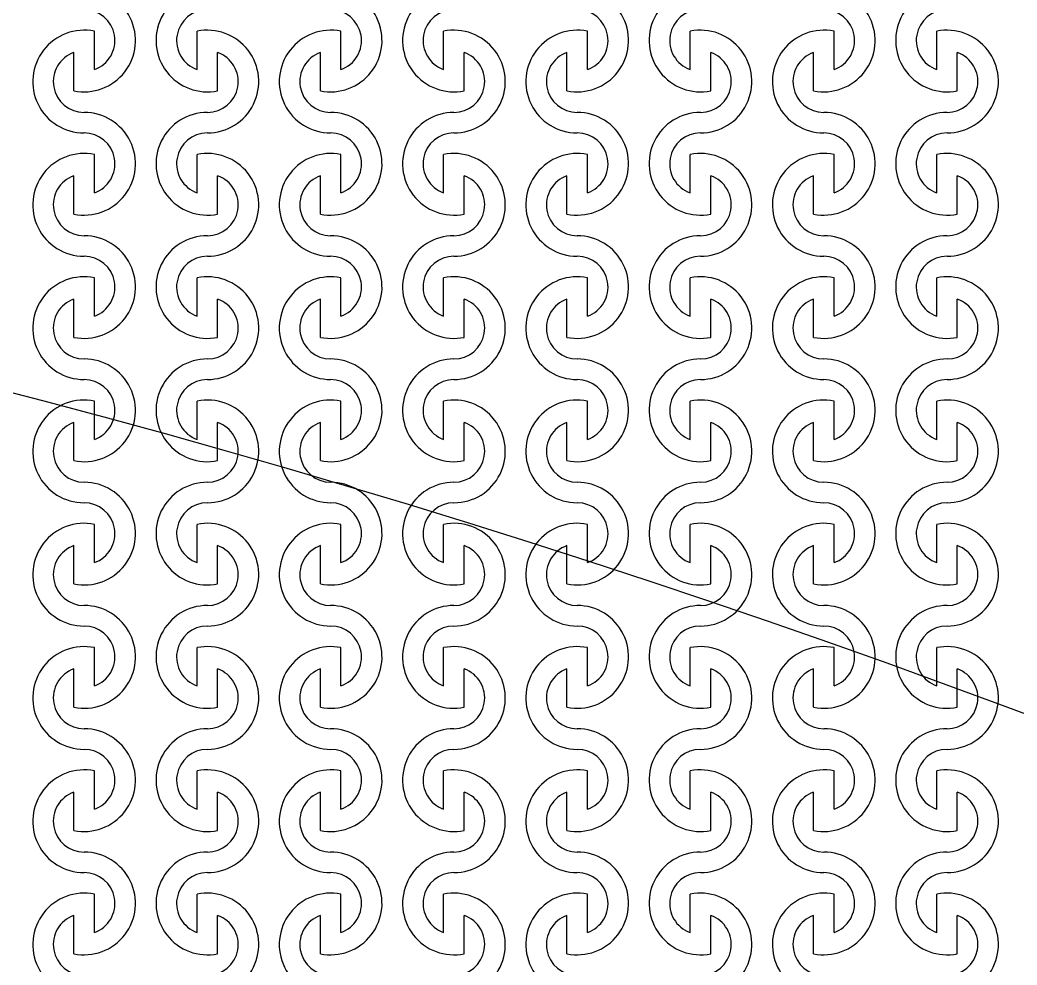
# Model space of a CAD drawing. Header units: millimetres. Extents: x 45556 to 173556, y 25313 to 153313.
# Drawn here: x 133399 to 135825, y 98113 to 100413 of the extents above; entities that cross this region are included whole.
import ezdxf

# ---------------------------------------------------------------- set-up
doc = ezdxf.new("R2010")
doc.units = ezdxf.units.MM
doc.layers.add('CLEAR', color=140, linetype='Continuous')

msp = doc.modelspace()

# ---------------------------------------------------------------- linework, layer by layer
for centre, radius in [((127056.2, 103313.2), 25000), ((127056.2, 103313.2), 15000), ((127056.2, 75313.2), 25000)]:
    msp.add_circle(centre, radius)
at = {"layer": 'CLEAR'}
for p, q in [((133579.8, 100292.5), (133579.8, 100385.7)), ((133579.8, 100292.5), (133579.8, 100385.7)), ((133579.8, 100292.5), (133579.8, 100385.7)), ((133579.8, 100292.5), (133579.8, 100385.7)), ((133829.8, 100292.5), (133829.8, 100385.7)), ((133829.8, 100292.5), (133829.8, 100385.7)), ((133829.8, 100292.5), (133829.8, 100385.7)), ((133829.8, 100292.5), (133829.8, 100385.7)), ((134179.8, 100292.5), (134179.8, 100385.7)), ((134179.8, 100292.5), (134179.8, 100385.7)), ((134179.8, 100292.5), (134179.8, 100385.7)), ((134179.8, 100292.5), (134179.8, 100385.7)), ((134429.8, 100292.5), (134429.8, 100385.7)), ((134429.8, 100292.5), (134429.8, 100385.7)), ((134429.8, 100292.5), (134429.8, 100385.7)), ((134429.8, 100292.5), (134429.8, 100385.7)), ((134779.8, 100292.5), (134779.8, 100385.7)), ((134779.8, 100292.5), (134779.8, 100385.7)), ((134779.8, 100292.5), (134779.8, 100385.7)), ((134779.8, 100292.5), (134779.8, 100385.7)), ((135029.8, 100292.5), (135029.8, 100385.7)), ((135029.8, 100292.5), (135029.8, 100385.7)), ((135029.8, 100292.5), (135029.8, 100385.7)), ((135029.8, 100292.5), (135029.8, 100385.7)), ((135379.8, 100292.5), (135379.8, 100385.7)), ((135379.8, 100292.5), (135379.8, 100385.7)), ((135379.8, 100292.5), (135379.8, 100385.7)), ((135379.8, 100292.5), (135379.8, 100385.7)), ((135629.8, 100292.5), (135629.8, 100385.7)), ((135629.8, 100292.5), (135629.8, 100385.7)), ((135629.8, 100292.5), (135629.8, 100385.7)), ((135629.8, 100292.5), (135629.8, 100385.7)), ((133529.8, 100240.8), (133529.8, 100333.9)), ((133529.8, 100240.8), (133529.8, 100333.9)), ((133529.8, 100240.8), (133529.8, 100333.9)), ((133529.8, 100240.8), (133529.8, 100333.9)), ((133879.8, 100240.8), (133879.8, 100333.9)), ((133879.8, 100240.8), (133879.8, 100333.9)), ((133879.8, 100240.8), (133879.8, 100333.9)), ((133879.8, 100240.8), (133879.8, 100333.9)), ((134129.8, 100240.8), (134129.8, 100333.9)), ((134129.8, 100240.8), (134129.8, 100333.9)), ((134129.8, 100240.8), (134129.8, 100333.9)), ((134129.8, 100240.8), (134129.8, 100333.9)), ((134479.8, 100240.8), (134479.8, 100333.9)), ((134479.8, 100240.8), (134479.8, 100333.9)), ((134479.8, 100240.8), (134479.8, 100333.9)), ((134479.8, 100240.8), (134479.8, 100333.9)), ((134729.8, 100240.8), (134729.8, 100333.9)), ((134729.8, 100240.8), (134729.8, 100333.9)), ((134729.8, 100240.8), (134729.8, 100333.9)), ((134729.8, 100240.8), (134729.8, 100333.9)), ((135079.8, 100240.8), (135079.8, 100333.9)), ((135079.8, 100240.8), (135079.8, 100333.9)), ((135079.8, 100240.8), (135079.8, 100333.9)), ((135079.8, 100240.8), (135079.8, 100333.9)), ((135329.8, 100240.8), (135329.8, 100333.9)), ((135329.8, 100240.8), (135329.8, 100333.9)), ((135329.8, 100240.8), (135329.8, 100333.9)), ((135329.8, 100240.8), (135329.8, 100333.9)), ((135679.8, 100240.8), (135679.8, 100333.9)), ((135679.8, 100240.8), (135679.8, 100333.9)), ((135679.8, 100240.8), (135679.8, 100333.9)), ((135679.8, 100240.8), (135679.8, 100333.9)), ((133579.8, 99992.5), (133579.8, 100085.7)), ((133579.8, 99992.5), (133579.8, 100085.7)), ((133579.8, 99992.5), (133579.8, 100085.7)), ((133579.8, 99992.5), (133579.8, 100085.7)), ((133829.8, 99992.5), (133829.8, 100085.7)), ((133829.8, 99992.5), (133829.8, 100085.7)), ((133829.8, 99992.5), (133829.8, 100085.7)), ((133829.8, 99992.5), (133829.8, 100085.7)), ((134179.8, 99992.5), (134179.8, 100085.7)), ((134179.8, 99992.5), (134179.8, 100085.7)), ((134179.8, 99992.5), (134179.8, 100085.7)), ((134179.8, 99992.5), (134179.8, 100085.7)), ((134429.8, 99992.5), (134429.8, 100085.7)), ((134429.8, 99992.5), (134429.8, 100085.7)), ((134429.8, 99992.5), (134429.8, 100085.7)), ((134429.8, 99992.5), (134429.8, 100085.7)), ((134779.8, 99992.5), (134779.8, 100085.7)), ((134779.8, 99992.5), (134779.8, 100085.7)), ((134779.8, 99992.5), (134779.8, 100085.7)), ((134779.8, 99992.5), (134779.8, 100085.7)), ((135029.8, 99992.5), (135029.8, 100085.7)), ((135029.8, 99992.5), (135029.8, 100085.7)), ((135029.8, 99992.5), (135029.8, 100085.7)), ((135029.8, 99992.5), (135029.8, 100085.7)), ((135379.8, 99992.5), (135379.8, 100085.7)), ((135379.8, 99992.5), (135379.8, 100085.7)), ((135379.8, 99992.5), (135379.8, 100085.7)), ((135379.8, 99992.5), (135379.8, 100085.7)), ((135629.8, 99992.5), (135629.8, 100085.7)), ((135629.8, 99992.5), (135629.8, 100085.7)), ((135629.8, 99992.5), (135629.8, 100085.7)), ((135629.8, 99992.5), (135629.8, 100085.7)), ((133529.8, 99940.8), (133529.8, 100033.9)), ((133529.8, 99940.8), (133529.8, 100033.9)), ((133529.8, 99940.8), (133529.8, 100033.9)), ((133529.8, 99940.8), (133529.8, 100033.9)), ((133879.8, 99940.8), (133879.8, 100033.9)), ((133879.8, 99940.8), (133879.8, 100033.9)), ((133879.8, 99940.8), (133879.8, 100033.9)), ((133879.8, 99940.8), (133879.8, 100033.9)), ((134129.8, 99940.8), (134129.8, 100033.9)), ((134129.8, 99940.8), (134129.8, 100033.9)), ((134129.8, 99940.8), (134129.8, 100033.9)), ((134129.8, 99940.8), (134129.8, 100033.9)), ((134479.8, 99940.8), (134479.8, 100033.9)), ((134479.8, 99940.8), (134479.8, 100033.9)), ((134479.8, 99940.8), (134479.8, 100033.9)), ((134479.8, 99940.8), (134479.8, 100033.9)), ((134729.8, 99940.8), (134729.8, 100033.9)), ((134729.8, 99940.8), (134729.8, 100033.9)), ((134729.8, 99940.8), (134729.8, 100033.9)), ((134729.8, 99940.8), (134729.8, 100033.9)), ((135079.8, 99940.8), (135079.8, 100033.9)), ((135079.8, 99940.8), (135079.8, 100033.9)), ((135079.8, 99940.8), (135079.8, 100033.9)), ((135079.8, 99940.8), (135079.8, 100033.9)), ((135329.8, 99940.8), (135329.8, 100033.9)), ((135329.8, 99940.8), (135329.8, 100033.9)), ((135329.8, 99940.8), (135329.8, 100033.9)), ((135329.8, 99940.8), (135329.8, 100033.9)), ((135679.8, 99940.8), (135679.8, 100033.9)), ((135679.8, 99940.8), (135679.8, 100033.9)), ((135679.8, 99940.8), (135679.8, 100033.9)), ((135679.8, 99940.8), (135679.8, 100033.9)), ((133579.8, 99692.5), (133579.8, 99785.7)), ((133579.8, 99692.5), (133579.8, 99785.7)), ((133579.8, 99692.5), (133579.8, 99785.7)), ((133579.8, 99692.5), (133579.8, 99785.7)), ((133829.8, 99692.5), (133829.8, 99785.7)), ((133829.8, 99692.5), (133829.8, 99785.7)), ((133829.8, 99692.5), (133829.8, 99785.7)), ((133829.8, 99692.5), (133829.8, 99785.7)), ((134179.8, 99692.5), (134179.8, 99785.7)), ((134179.8, 99692.5), (134179.8, 99785.7)), ((134179.8, 99692.5), (134179.8, 99785.7)), ((134179.8, 99692.5), (134179.8, 99785.7)), ((134429.8, 99692.5), (134429.8, 99785.7)), ((134429.8, 99692.5), (134429.8, 99785.7)), ((134429.8, 99692.5), (134429.8, 99785.7)), ((134429.8, 99692.5), (134429.8, 99785.7)), ((134779.8, 99692.5), (134779.8, 99785.7)), ((134779.8, 99692.5), (134779.8, 99785.7)), ((134779.8, 99692.5), (134779.8, 99785.7)), ((134779.8, 99692.5), (134779.8, 99785.7)), ((135029.8, 99692.5), (135029.8, 99785.7)), ((135029.8, 99692.5), (135029.8, 99785.7)), ((135029.8, 99692.5), (135029.8, 99785.7)), ((135029.8, 99692.5), (135029.8, 99785.7)), ((135379.8, 99692.5), (135379.8, 99785.7)), ((135379.8, 99692.5), (135379.8, 99785.7)), ((135379.8, 99692.5), (135379.8, 99785.7)), ((135379.8, 99692.5), (135379.8, 99785.7)), ((135629.8, 99692.5), (135629.8, 99785.7)), ((135629.8, 99692.5), (135629.8, 99785.7)), ((135629.8, 99692.5), (135629.8, 99785.7)), ((135629.8, 99692.5), (135629.8, 99785.7)), ((133529.8, 99640.8), (133529.8, 99733.9)), ((133529.8, 99640.8), (133529.8, 99733.9)), ((133529.8, 99640.8), (133529.8, 99733.9)), ((133529.8, 99640.8), (133529.8, 99733.9)), ((133879.8, 99640.8), (133879.8, 99733.9)), ((133879.8, 99640.8), (133879.8, 99733.9)), ((133879.8, 99640.8), (133879.8, 99733.9)), ((133879.8, 99640.8), (133879.8, 99733.9)), ((134129.8, 99640.8), (134129.8, 99733.9)), ((134129.8, 99640.8), (134129.8, 99733.9)), ((134129.8, 99640.8), (134129.8, 99733.9)), ((134129.8, 99640.8), (134129.8, 99733.9)), ((134479.8, 99640.8), (134479.8, 99733.9)), ((134479.8, 99640.8), (134479.8, 99733.9)), ((134479.8, 99640.8), (134479.8, 99733.9)), ((134479.8, 99640.8), (134479.8, 99733.9)), ((134729.8, 99640.8), (134729.8, 99733.9)), ((134729.8, 99640.8), (134729.8, 99733.9)), ((134729.8, 99640.8), (134729.8, 99733.9)), ((134729.8, 99640.8), (134729.8, 99733.9)), ((135079.8, 99640.8), (135079.8, 99733.9)), ((135079.8, 99640.8), (135079.8, 99733.9)), ((135079.8, 99640.8), (135079.8, 99733.9)), ((135079.8, 99640.8), (135079.8, 99733.9)), ((135329.8, 99640.8), (135329.8, 99733.9)), ((135329.8, 99640.8), (135329.8, 99733.9)), ((135329.8, 99640.8), (135329.8, 99733.9)), ((135329.8, 99640.8), (135329.8, 99733.9)), ((135679.8, 99640.8), (135679.8, 99733.9)), ((135679.8, 99640.8), (135679.8, 99733.9)), ((135679.8, 99640.8), (135679.8, 99733.9)), ((135679.8, 99640.8), (135679.8, 99733.9)), ((133579.8, 99392.5), (133579.8, 99485.7)), ((133579.8, 99392.5), (133579.8, 99485.7)), ((133579.8, 99392.5), (133579.8, 99485.7)), ((133579.8, 99392.5), (133579.8, 99485.7)), ((133829.8, 99392.5), (133829.8, 99485.7)), ((133829.8, 99392.5), (133829.8, 99485.7)), ((133829.8, 99392.5), (133829.8, 99485.7)), ((133829.8, 99392.5), (133829.8, 99485.7)), ((134179.8, 99392.5), (134179.8, 99485.7)), ((134179.8, 99392.5), (134179.8, 99485.7)), ((134179.8, 99392.5), (134179.8, 99485.7)), ((134179.8, 99392.5), (134179.8, 99485.7)), ((134429.8, 99392.5), (134429.8, 99485.7)), ((134429.8, 99392.5), (134429.8, 99485.7)), ((134429.8, 99392.5), (134429.8, 99485.7)), ((134429.8, 99392.5), (134429.8, 99485.7)), ((134779.8, 99392.5), (134779.8, 99485.7)), ((134779.8, 99392.5), (134779.8, 99485.7)), ((134779.8, 99392.5), (134779.8, 99485.7)), ((134779.8, 99392.5), (134779.8, 99485.7)), ((135029.8, 99392.5), (135029.8, 99485.7)), ((135029.8, 99392.5), (135029.8, 99485.7)), ((135029.8, 99392.5), (135029.8, 99485.7)), ((135029.8, 99392.5), (135029.8, 99485.7)), ((135379.8, 99392.5), (135379.8, 99485.7)), ((135379.8, 99392.5), (135379.8, 99485.7)), ((135379.8, 99392.5), (135379.8, 99485.7)), ((135379.8, 99392.5), (135379.8, 99485.7)), ((135629.8, 99392.5), (135629.8, 99485.7)), ((135629.8, 99392.5), (135629.8, 99485.7)), ((135629.8, 99392.5), (135629.8, 99485.7)), ((135629.8, 99392.5), (135629.8, 99485.7)), ((133529.8, 99340.8), (133529.8, 99433.9)), ((133529.8, 99340.8), (133529.8, 99433.9)), ((133529.8, 99340.8), (133529.8, 99433.9)), ((133529.8, 99340.8), (133529.8, 99433.9)), ((133879.8, 99340.8), (133879.8, 99433.9)), ((133879.8, 99340.8), (133879.8, 99433.9)), ((133879.8, 99340.8), (133879.8, 99433.9)), ((133879.8, 99340.8), (133879.8, 99433.9)), ((134129.8, 99340.8), (134129.8, 99433.9)), ((134129.8, 99340.8), (134129.8, 99433.9)), ((134129.8, 99340.8), (134129.8, 99433.9)), ((134129.8, 99340.8), (134129.8, 99433.9)), ((134479.8, 99340.8), (134479.8, 99433.9)), ((134479.8, 99340.8), (134479.8, 99433.9)), ((134479.8, 99340.8), (134479.8, 99433.9)), ((134479.8, 99340.8), (134479.8, 99433.9)), ((134729.8, 99340.8), (134729.8, 99433.9)), ((134729.8, 99340.8), (134729.8, 99433.9)), ((134729.8, 99340.8), (134729.8, 99433.9)), ((134729.8, 99340.8), (134729.8, 99433.9)), ((135079.8, 99340.8), (135079.8, 99433.9)), ((135079.8, 99340.8), (135079.8, 99433.9)), ((135079.8, 99340.8), (135079.8, 99433.9)), ((135079.8, 99340.8), (135079.8, 99433.9)), ((135329.8, 99340.8), (135329.8, 99433.9)), ((135329.8, 99340.8), (135329.8, 99433.9)), ((135329.8, 99340.8), (135329.8, 99433.9)), ((135329.8, 99340.8), (135329.8, 99433.9)), ((135679.8, 99340.8), (135679.8, 99433.9)), ((135679.8, 99340.8), (135679.8, 99433.9)), ((135679.8, 99340.8), (135679.8, 99433.9)), ((135679.8, 99340.8), (135679.8, 99433.9)), ((133579.8, 99092.5), (133579.8, 99185.7)), ((133579.8, 99092.5), (133579.8, 99185.7)), ((133579.8, 99092.5), (133579.8, 99185.7)), ((133579.8, 99092.5), (133579.8, 99185.7)), ((133829.8, 99092.5), (133829.8, 99185.7)), ((133829.8, 99092.5), (133829.8, 99185.7)), ((133829.8, 99092.5), (133829.8, 99185.7)), ((133829.8, 99092.5), (133829.8, 99185.7)), ((134179.8, 99092.5), (134179.8, 99185.7)), ((134179.8, 99092.5), (134179.8, 99185.7)), ((134179.8, 99092.5), (134179.8, 99185.7)), ((134179.8, 99092.5), (134179.8, 99185.7)), ((134429.8, 99092.5), (134429.8, 99185.7)), ((134429.8, 99092.5), (134429.8, 99185.7)), ((134429.8, 99092.5), (134429.8, 99185.7)), ((134429.8, 99092.5), (134429.8, 99185.7)), ((134779.8, 99092.5), (134779.8, 99185.7)), ((134779.8, 99092.5), (134779.8, 99185.7)), ((134779.8, 99092.5), (134779.8, 99185.7)), ((134779.8, 99092.5), (134779.8, 99185.7)), ((135029.8, 99092.5), (135029.8, 99185.7)), ((135029.8, 99092.5), (135029.8, 99185.7)), ((135029.8, 99092.5), (135029.8, 99185.7)), ((135029.8, 99092.5), (135029.8, 99185.7)), ((135379.8, 99092.5), (135379.8, 99185.7)), ((135379.8, 99092.5), (135379.8, 99185.7)), ((135379.8, 99092.5), (135379.8, 99185.7)), ((135379.8, 99092.5), (135379.8, 99185.7)), ((135629.8, 99092.5), (135629.8, 99185.7)), ((135629.8, 99092.5), (135629.8, 99185.7)), ((135629.8, 99092.5), (135629.8, 99185.7)), ((135629.8, 99092.5), (135629.8, 99185.7)), ((133529.8, 99040.8), (133529.8, 99133.9)), ((133529.8, 99040.8), (133529.8, 99133.9)), ((133529.8, 99040.8), (133529.8, 99133.9)), ((133529.8, 99040.8), (133529.8, 99133.9)), ((133879.8, 99040.8), (133879.8, 99133.9)), ((133879.8, 99040.8), (133879.8, 99133.9)), ((133879.8, 99040.8), (133879.8, 99133.9)), ((133879.8, 99040.8), (133879.8, 99133.9)), ((134129.8, 99040.8), (134129.8, 99133.9)), ((134129.8, 99040.8), (134129.8, 99133.9)), ((134129.8, 99040.8), (134129.8, 99133.9)), ((134129.8, 99040.8), (134129.8, 99133.9)), ((134479.8, 99040.8), (134479.8, 99133.9)), ((134479.8, 99040.8), (134479.8, 99133.9)), ((134479.8, 99040.8), (134479.8, 99133.9)), ((134479.8, 99040.8), (134479.8, 99133.9)), ((134729.8, 99040.8), (134729.8, 99133.9)), ((134729.8, 99040.8), (134729.8, 99133.9)), ((134729.8, 99040.8), (134729.8, 99133.9)), ((134729.8, 99040.8), (134729.8, 99133.9)), ((135079.8, 99040.8), (135079.8, 99133.9)), ((135079.8, 99040.8), (135079.8, 99133.9)), ((135079.8, 99040.8), (135079.8, 99133.9)), ((135079.8, 99040.8), (135079.8, 99133.9)), ((135329.8, 99040.8), (135329.8, 99133.9)), ((135329.8, 99040.8), (135329.8, 99133.9)), ((135329.8, 99040.8), (135329.8, 99133.9)), ((135329.8, 99040.8), (135329.8, 99133.9)), ((135679.8, 99040.8), (135679.8, 99133.9)), ((135679.8, 99040.8), (135679.8, 99133.9)), ((135679.8, 99040.8), (135679.8, 99133.9)), ((135679.8, 99040.8), (135679.8, 99133.9)), ((133579.8, 98792.5), (133579.8, 98885.7)), ((133579.8, 98792.5), (133579.8, 98885.7)), ((133579.8, 98792.5), (133579.8, 98885.7)), ((133579.8, 98792.5), (133579.8, 98885.7)), ((133829.8, 98792.5), (133829.8, 98885.7)), ((133829.8, 98792.5), (133829.8, 98885.7)), ((133829.8, 98792.5), (133829.8, 98885.7)), ((133829.8, 98792.5), (133829.8, 98885.7)), ((134179.8, 98792.5), (134179.8, 98885.7)), ((134179.8, 98792.5), (134179.8, 98885.7)), ((134179.8, 98792.5), (134179.8, 98885.7)), ((134179.8, 98792.5), (134179.8, 98885.7)), ((134429.8, 98792.5), (134429.8, 98885.7)), ((134429.8, 98792.5), (134429.8, 98885.7)), ((134429.8, 98792.5), (134429.8, 98885.7)), ((134429.8, 98792.5), (134429.8, 98885.7)), ((134779.8, 98792.5), (134779.8, 98885.7)), ((134779.8, 98792.5), (134779.8, 98885.7)), ((134779.8, 98792.5), (134779.8, 98885.7)), ((134779.8, 98792.5), (134779.8, 98885.7)), ((135029.8, 98792.5), (135029.8, 98885.7)), ((135029.8, 98792.5), (135029.8, 98885.7)), ((135029.8, 98792.5), (135029.8, 98885.7)), ((135029.8, 98792.5), (135029.8, 98885.7)), ((135379.8, 98792.5), (135379.8, 98885.7)), ((135379.8, 98792.5), (135379.8, 98885.7)), ((135379.8, 98792.5), (135379.8, 98885.7)), ((135379.8, 98792.5), (135379.8, 98885.7)), ((135629.8, 98792.5), (135629.8, 98885.7)), ((135629.8, 98792.5), (135629.8, 98885.7)), ((135629.8, 98792.5), (135629.8, 98885.7)), ((135629.8, 98792.5), (135629.8, 98885.7)), ((133529.8, 98740.8), (133529.8, 98833.9)), ((133529.8, 98740.8), (133529.8, 98833.9)), ((133529.8, 98740.8), (133529.8, 98833.9)), ((133529.8, 98740.8), (133529.8, 98833.9)), ((133879.8, 98740.8), (133879.8, 98833.9)), ((133879.8, 98740.8), (133879.8, 98833.9)), ((133879.8, 98740.8), (133879.8, 98833.9)), ((133879.8, 98740.8), (133879.8, 98833.9)), ((134129.8, 98740.8), (134129.8, 98833.9)), ((134129.8, 98740.8), (134129.8, 98833.9)), ((134129.8, 98740.8), (134129.8, 98833.9)), ((134129.8, 98740.8), (134129.8, 98833.9)), ((134479.8, 98740.8), (134479.8, 98833.9)), ((134479.8, 98740.8), (134479.8, 98833.9)), ((134479.8, 98740.8), (134479.8, 98833.9)), ((134479.8, 98740.8), (134479.8, 98833.9)), ((134729.8, 98740.8), (134729.8, 98833.9)), ((134729.8, 98740.8), (134729.8, 98833.9)), ((134729.8, 98740.8), (134729.8, 98833.9)), ((134729.8, 98740.8), (134729.8, 98833.9)), ((135079.8, 98740.8), (135079.8, 98833.9)), ((135079.8, 98740.8), (135079.8, 98833.9)), ((135079.8, 98740.8), (135079.8, 98833.9)), ((135079.8, 98740.8), (135079.8, 98833.9)), ((135329.8, 98740.8), (135329.8, 98833.9)), ((135329.8, 98740.8), (135329.8, 98833.9)), ((135329.8, 98740.8), (135329.8, 98833.9)), ((135329.8, 98740.8), (135329.8, 98833.9)), ((135679.8, 98740.8), (135679.8, 98833.9)), ((135679.8, 98740.8), (135679.8, 98833.9)), ((135679.8, 98740.8), (135679.8, 98833.9)), ((135679.8, 98740.8), (135679.8, 98833.9)), ((133579.8, 98492.5), (133579.8, 98585.7)), ((133579.8, 98492.5), (133579.8, 98585.7)), ((133579.8, 98492.5), (133579.8, 98585.7)), ((133579.8, 98492.5), (133579.8, 98585.7)), ((133829.8, 98492.5), (133829.8, 98585.7)), ((133829.8, 98492.5), (133829.8, 98585.7)), ((133829.8, 98492.5), (133829.8, 98585.7)), ((133829.8, 98492.5), (133829.8, 98585.7)), ((134179.8, 98492.5), (134179.8, 98585.7)), ((134179.8, 98492.5), (134179.8, 98585.7)), ((134179.8, 98492.5), (134179.8, 98585.7)), ((134179.8, 98492.5), (134179.8, 98585.7)), ((134429.8, 98492.5), (134429.8, 98585.7)), ((134429.8, 98492.5), (134429.8, 98585.7)), ((134429.8, 98492.5), (134429.8, 98585.7)), ((134429.8, 98492.5), (134429.8, 98585.7)), ((134779.8, 98492.5), (134779.8, 98585.7)), ((134779.8, 98492.5), (134779.8, 98585.7)), ((134779.8, 98492.5), (134779.8, 98585.7)), ((134779.8, 98492.5), (134779.8, 98585.7)), ((135029.8, 98492.5), (135029.8, 98585.7)), ((135029.8, 98492.5), (135029.8, 98585.7)), ((135029.8, 98492.5), (135029.8, 98585.7)), ((135029.8, 98492.5), (135029.8, 98585.7)), ((135379.8, 98492.5), (135379.8, 98585.7)), ((135379.8, 98492.5), (135379.8, 98585.7)), ((135379.8, 98492.5), (135379.8, 98585.7)), ((135379.8, 98492.5), (135379.8, 98585.7)), ((135629.8, 98492.5), (135629.8, 98585.7)), ((135629.8, 98492.5), (135629.8, 98585.7)), ((135629.8, 98492.5), (135629.8, 98585.7)), ((135629.8, 98492.5), (135629.8, 98585.7)), ((133529.8, 98440.8), (133529.8, 98533.9)), ((133529.8, 98440.8), (133529.8, 98533.9)), ((133529.8, 98440.8), (133529.8, 98533.9)), ((133529.8, 98440.8), (133529.8, 98533.9)), ((133879.8, 98440.8), (133879.8, 98533.9)), ((133879.8, 98440.8), (133879.8, 98533.9)), ((133879.8, 98440.8), (133879.8, 98533.9)), ((133879.8, 98440.8), (133879.8, 98533.9)), ((134129.8, 98440.8), (134129.8, 98533.9)), ((134129.8, 98440.8), (134129.8, 98533.9)), ((134129.8, 98440.8), (134129.8, 98533.9)), ((134129.8, 98440.8), (134129.8, 98533.9)), ((134479.8, 98440.8), (134479.8, 98533.9)), ((134479.8, 98440.8), (134479.8, 98533.9)), ((134479.8, 98440.8), (134479.8, 98533.9)), ((134479.8, 98440.8), (134479.8, 98533.9)), ((134729.8, 98440.8), (134729.8, 98533.9)), ((134729.8, 98440.8), (134729.8, 98533.9)), ((134729.8, 98440.8), (134729.8, 98533.9)), ((134729.8, 98440.8), (134729.8, 98533.9)), ((135079.8, 98440.8), (135079.8, 98533.9)), ((135079.8, 98440.8), (135079.8, 98533.9)), ((135079.8, 98440.8), (135079.8, 98533.9)), ((135079.8, 98440.8), (135079.8, 98533.9)), ((135329.8, 98440.8), (135329.8, 98533.9)), ((135329.8, 98440.8), (135329.8, 98533.9)), ((135329.8, 98440.8), (135329.8, 98533.9)), ((135329.8, 98440.8), (135329.8, 98533.9)), ((135679.8, 98440.8), (135679.8, 98533.9)), ((135679.8, 98440.8), (135679.8, 98533.9)), ((135679.8, 98440.8), (135679.8, 98533.9)), ((135679.8, 98440.8), (135679.8, 98533.9)), ((133579.8, 98192.5), (133579.8, 98285.7)), ((133579.8, 98192.5), (133579.8, 98285.7)), ((133579.8, 98192.5), (133579.8, 98285.7)), ((133579.8, 98192.5), (133579.8, 98285.7)), ((133829.8, 98192.5), (133829.8, 98285.7)), ((133829.8, 98192.5), (133829.8, 98285.7)), ((133829.8, 98192.5), (133829.8, 98285.7)), ((133829.8, 98192.5), (133829.8, 98285.7)), ((134179.8, 98192.5), (134179.8, 98285.7)), ((134179.8, 98192.5), (134179.8, 98285.7)), ((134179.8, 98192.5), (134179.8, 98285.7)), ((134179.8, 98192.5), (134179.8, 98285.7)), ((134429.8, 98192.5), (134429.8, 98285.7)), ((134429.8, 98192.5), (134429.8, 98285.7)), ((134429.8, 98192.5), (134429.8, 98285.7)), ((134429.8, 98192.5), (134429.8, 98285.7)), ((134779.8, 98192.5), (134779.8, 98285.7)), ((134779.8, 98192.5), (134779.8, 98285.7)), ((134779.8, 98192.5), (134779.8, 98285.7)), ((134779.8, 98192.5), (134779.8, 98285.7)), ((135029.8, 98192.5), (135029.8, 98285.7)), ((135029.8, 98192.5), (135029.8, 98285.7)), ((135029.8, 98192.5), (135029.8, 98285.7)), ((135029.8, 98192.5), (135029.8, 98285.7)), ((135379.8, 98192.5), (135379.8, 98285.7)), ((135379.8, 98192.5), (135379.8, 98285.7)), ((135379.8, 98192.5), (135379.8, 98285.7)), ((135379.8, 98192.5), (135379.8, 98285.7)), ((135629.8, 98192.5), (135629.8, 98285.7)), ((135629.8, 98192.5), (135629.8, 98285.7)), ((135629.8, 98192.5), (135629.8, 98285.7)), ((135629.8, 98192.5), (135629.8, 98285.7)), ((133529.8, 98140.8), (133529.8, 98233.9)), ((133529.8, 98140.8), (133529.8, 98233.9)), ((133529.8, 98140.8), (133529.8, 98233.9)), ((133529.8, 98140.8), (133529.8, 98233.9)), ((133879.8, 98140.8), (133879.8, 98233.9)), ((133879.8, 98140.8), (133879.8, 98233.9)), ((133879.8, 98140.8), (133879.8, 98233.9)), ((133879.8, 98140.8), (133879.8, 98233.9)), ((134129.8, 98140.8), (134129.8, 98233.9)), ((134129.8, 98140.8), (134129.8, 98233.9)), ((134129.8, 98140.8), (134129.8, 98233.9)), ((134129.8, 98140.8), (134129.8, 98233.9)), ((134479.8, 98140.8), (134479.8, 98233.9)), ((134479.8, 98140.8), (134479.8, 98233.9)), ((134479.8, 98140.8), (134479.8, 98233.9)), ((134479.8, 98140.8), (134479.8, 98233.9)), ((134729.8, 98140.8), (134729.8, 98233.9)), ((134729.8, 98140.8), (134729.8, 98233.9)), ((134729.8, 98140.8), (134729.8, 98233.9)), ((134729.8, 98140.8), (134729.8, 98233.9)), ((135079.8, 98140.8), (135079.8, 98233.9)), ((135079.8, 98140.8), (135079.8, 98233.9)), ((135079.8, 98140.8), (135079.8, 98233.9)), ((135079.8, 98140.8), (135079.8, 98233.9)), ((135329.8, 98140.8), (135329.8, 98233.9)), ((135329.8, 98140.8), (135329.8, 98233.9)), ((135329.8, 98140.8), (135329.8, 98233.9)), ((135329.8, 98140.8), (135329.8, 98233.9)), ((135679.8, 98140.8), (135679.8, 98233.9)), ((135679.8, 98140.8), (135679.8, 98233.9)), ((135679.8, 98140.8), (135679.8, 98233.9)), ((135679.8, 98140.8), (135679.8, 98233.9))]:
    msp.add_line(p, q, dxfattribs=at)
for centre, radius, start, end in [((133554.8, 100363.2), 125, 258.463, 90), ((133554.8, 100363.2), 125, 258.463, 90), ((133854.8, 100363.2), 125, 90, 281.537), ((133854.8, 100363.2), 125, 90, 281.537), ((134154.8, 100363.2), 125, 258.463, 90), ((134154.8, 100363.2), 125, 258.463, 90), ((134454.8, 100363.2), 125, 90, 281.537), ((134454.8, 100363.2), 125, 90, 281.537), ((134754.8, 100363.2), 125, 258.463, 90), ((134754.8, 100363.2), 125, 258.463, 90), ((135054.8, 100363.2), 125, 90, 281.537), ((135054.8, 100363.2), 125, 90, 281.537), ((135354.8, 100363.2), 125, 258.463, 90), ((135354.8, 100363.2), 125, 258.463, 90), ((135654.8, 100363.2), 125, 90, 281.537), ((135654.8, 100363.2), 125, 90, 281.537), ((133554.8, 100363.2), 75, 289.4712, 90), ((133554.8, 100363.2), 75, 289.4712, 90), ((133854.8, 100363.2), 75, 90, 250.5288), ((133854.8, 100363.2), 75, 90, 250.5288), ((134154.8, 100363.2), 75, 289.4712, 90), ((134154.8, 100363.2), 75, 289.4712, 90), ((134454.8, 100363.2), 75, 90, 250.5288), ((134454.8, 100363.2), 75, 90, 250.5288), ((134754.8, 100363.2), 75, 289.4712, 90), ((134754.8, 100363.2), 75, 289.4712, 90), ((135054.8, 100363.2), 75, 90, 250.5288), ((135054.8, 100363.2), 75, 90, 250.5288), ((135354.8, 100363.2), 75, 289.4712, 90), ((135354.8, 100363.2), 75, 289.4712, 90), ((135654.8, 100363.2), 75, 90, 250.5288), ((135654.8, 100363.2), 75, 90, 250.5288), ((133554.8, 100263.2), 125, 78.463, 270), ((133554.8, 100263.2), 125, 78.463, 270), ((133854.8, 100263.2), 125, 270, 101.537), ((133854.8, 100263.2), 125, 270, 101.537), ((134154.8, 100263.2), 125, 78.463, 270), ((134154.8, 100263.2), 125, 78.463, 270), ((134454.8, 100263.2), 125, 270, 101.537), ((134454.8, 100263.2), 125, 270, 101.537), ((134754.8, 100263.2), 125, 78.463, 270), ((134754.8, 100263.2), 125, 78.463, 270), ((135054.8, 100263.2), 125, 270, 101.537), ((135054.8, 100263.2), 125, 270, 101.537), ((135354.8, 100263.2), 125, 78.463, 270), ((135354.8, 100263.2), 125, 78.463, 270), ((135654.8, 100263.2), 125, 270, 101.537), ((135654.8, 100263.2), 125, 270, 101.537), ((133554.8, 100263.2), 75, 109.4712, 270), ((133554.8, 100263.2), 75, 109.4712, 270), ((133854.8, 100263.2), 75, 270, 70.5288), ((133854.8, 100263.2), 75, 270, 70.5288), ((134154.8, 100263.2), 75, 109.4712, 270), ((134154.8, 100263.2), 75, 109.4712, 270), ((134454.8, 100263.2), 75, 270, 70.5288), ((134454.8, 100263.2), 75, 270, 70.5288), ((134754.8, 100263.2), 75, 109.4712, 270), ((134754.8, 100263.2), 75, 109.4712, 270), ((135054.8, 100263.2), 75, 270, 70.5288), ((135054.8, 100263.2), 75, 270, 70.5288), ((135354.8, 100263.2), 75, 109.4712, 270), ((135354.8, 100263.2), 75, 109.4712, 270), ((135654.8, 100263.2), 75, 270, 70.5288), ((135654.8, 100263.2), 75, 270, 70.5288), ((133554.8, 100063.2), 125, 258.463, 90), ((133554.8, 100063.2), 125, 258.463, 90), ((133854.8, 100063.2), 125, 90, 281.537), ((133854.8, 100063.2), 125, 90, 281.537), ((134154.8, 100063.2), 125, 258.463, 90), ((134154.8, 100063.2), 125, 258.463, 90), ((134454.8, 100063.2), 125, 90, 281.537), ((134454.8, 100063.2), 125, 90, 281.537), ((134754.8, 100063.2), 125, 258.463, 90), ((134754.8, 100063.2), 125, 258.463, 90), ((135054.8, 100063.2), 125, 90, 281.537), ((135054.8, 100063.2), 125, 90, 281.537), ((135354.8, 100063.2), 125, 258.463, 90), ((135354.8, 100063.2), 125, 258.463, 90), ((135654.8, 100063.2), 125, 90, 281.537), ((135654.8, 100063.2), 125, 90, 281.537), ((133554.8, 100063.2), 75, 289.4712, 90), ((133554.8, 100063.2), 75, 289.4712, 90), ((133854.8, 100063.2), 75, 90, 250.5288), ((133854.8, 100063.2), 75, 90, 250.5288), ((134154.8, 100063.2), 75, 289.4712, 90), ((134154.8, 100063.2), 75, 289.4712, 90), ((134454.8, 100063.2), 75, 90, 250.5288), ((134454.8, 100063.2), 75, 90, 250.5288), ((134754.8, 100063.2), 75, 289.4712, 90), ((134754.8, 100063.2), 75, 289.4712, 90), ((135054.8, 100063.2), 75, 90, 250.5288), ((135054.8, 100063.2), 75, 90, 250.5288), ((135354.8, 100063.2), 75, 289.4712, 90), ((135354.8, 100063.2), 75, 289.4712, 90), ((135654.8, 100063.2), 75, 90, 250.5288), ((135654.8, 100063.2), 75, 90, 250.5288), ((133554.8, 99963.2), 125, 78.463, 270), ((133554.8, 99963.2), 125, 78.463, 270), ((133854.8, 99963.2), 125, 270, 101.537), ((133854.8, 99963.2), 125, 270, 101.537), ((134154.8, 99963.2), 125, 78.463, 270), ((134154.8, 99963.2), 125, 78.463, 270), ((134454.8, 99963.2), 125, 270, 101.537), ((134454.8, 99963.2), 125, 270, 101.537), ((134754.8, 99963.2), 125, 78.463, 270), ((134754.8, 99963.2), 125, 78.463, 270), ((135054.8, 99963.2), 125, 270, 101.537), ((135054.8, 99963.2), 125, 270, 101.537), ((135354.8, 99963.2), 125, 78.463, 270), ((135354.8, 99963.2), 125, 78.463, 270), ((135654.8, 99963.2), 125, 270, 101.537), ((135654.8, 99963.2), 125, 270, 101.537), ((133554.8, 99963.2), 75, 109.4712, 270), ((133554.8, 99963.2), 75, 109.4712, 270), ((133854.8, 99963.2), 75, 270, 70.5288), ((133854.8, 99963.2), 75, 270, 70.5288), ((134154.8, 99963.2), 75, 109.4712, 270), ((134154.8, 99963.2), 75, 109.4712, 270), ((134454.8, 99963.2), 75, 270, 70.5288), ((134454.8, 99963.2), 75, 270, 70.5288), ((134754.8, 99963.2), 75, 109.4712, 270), ((134754.8, 99963.2), 75, 109.4712, 270), ((135054.8, 99963.2), 75, 270, 70.5288), ((135054.8, 99963.2), 75, 270, 70.5288), ((135354.8, 99963.2), 75, 109.4712, 270), ((135354.8, 99963.2), 75, 109.4712, 270), ((135654.8, 99963.2), 75, 270, 70.5288), ((135654.8, 99963.2), 75, 270, 70.5288), ((133554.8, 99763.2), 125, 258.463, 90), ((133554.8, 99763.2), 125, 258.463, 90), ((133854.8, 99763.2), 125, 90, 281.537), ((133854.8, 99763.2), 125, 90, 281.537), ((134154.8, 99763.2), 125, 258.463, 90), ((134154.8, 99763.2), 125, 258.463, 90), ((134454.8, 99763.2), 125, 90, 281.537), ((134454.8, 99763.2), 125, 90, 281.537), ((134754.8, 99763.2), 125, 258.463, 90), ((134754.8, 99763.2), 125, 258.463, 90), ((135054.8, 99763.2), 125, 90, 281.537), ((135054.8, 99763.2), 125, 90, 281.537), ((135354.8, 99763.2), 125, 258.463, 90), ((135354.8, 99763.2), 125, 258.463, 90), ((135654.8, 99763.2), 125, 90, 281.537), ((135654.8, 99763.2), 125, 90, 281.537), ((133554.8, 99763.2), 75, 289.4712, 90), ((133554.8, 99763.2), 75, 289.4712, 90), ((133854.8, 99763.2), 75, 90, 250.5288), ((133854.8, 99763.2), 75, 90, 250.5288), ((134154.8, 99763.2), 75, 289.4712, 90), ((134154.8, 99763.2), 75, 289.4712, 90), ((134454.8, 99763.2), 75, 90, 250.5288), ((134454.8, 99763.2), 75, 90, 250.5288), ((134754.8, 99763.2), 75, 289.4712, 90), ((134754.8, 99763.2), 75, 289.4712, 90), ((135054.8, 99763.2), 75, 90, 250.5288), ((135054.8, 99763.2), 75, 90, 250.5288), ((135354.8, 99763.2), 75, 289.4712, 90), ((135354.8, 99763.2), 75, 289.4712, 90), ((135654.8, 99763.2), 75, 90, 250.5288), ((135654.8, 99763.2), 75, 90, 250.5288), ((133554.8, 99663.2), 125, 78.463, 270), ((133554.8, 99663.2), 125, 78.463, 270), ((133854.8, 99663.2), 125, 270, 101.537), ((133854.8, 99663.2), 125, 270, 101.537), ((134154.8, 99663.2), 125, 78.463, 270), ((134154.8, 99663.2), 125, 78.463, 270), ((134454.8, 99663.2), 125, 270, 101.537), ((134454.8, 99663.2), 125, 270, 101.537), ((134754.8, 99663.2), 125, 78.463, 270), ((134754.8, 99663.2), 125, 78.463, 270), ((135054.8, 99663.2), 125, 270, 101.537), ((135054.8, 99663.2), 125, 270, 101.537), ((135354.8, 99663.2), 125, 78.463, 270), ((135354.8, 99663.2), 125, 78.463, 270), ((135654.8, 99663.2), 125, 270, 101.537), ((135654.8, 99663.2), 125, 270, 101.537), ((133554.8, 99663.2), 75, 109.4712, 270), ((133554.8, 99663.2), 75, 109.4712, 270), ((133854.8, 99663.2), 75, 270, 70.5288), ((133854.8, 99663.2), 75, 270, 70.5288), ((134154.8, 99663.2), 75, 109.4712, 270), ((134154.8, 99663.2), 75, 109.4712, 270), ((134454.8, 99663.2), 75, 270, 70.5288), ((134454.8, 99663.2), 75, 270, 70.5288), ((134754.8, 99663.2), 75, 109.4712, 270), ((134754.8, 99663.2), 75, 109.4712, 270), ((135054.8, 99663.2), 75, 270, 70.5288), ((135054.8, 99663.2), 75, 270, 70.5288), ((135354.8, 99663.2), 75, 109.4712, 270), ((135354.8, 99663.2), 75, 109.4712, 270), ((135654.8, 99663.2), 75, 270, 70.5288), ((135654.8, 99663.2), 75, 270, 70.5288), ((133554.8, 99463.2), 125, 258.463, 90), ((133554.8, 99463.2), 125, 258.463, 90), ((133854.8, 99463.2), 125, 90, 281.537), ((133854.8, 99463.2), 125, 90, 281.537), ((134154.8, 99463.2), 125, 258.463, 90), ((134154.8, 99463.2), 125, 258.463, 90), ((134454.8, 99463.2), 125, 90, 281.537), ((134454.8, 99463.2), 125, 90, 281.537), ((134754.8, 99463.2), 125, 258.463, 90), ((134754.8, 99463.2), 125, 258.463, 90), ((135054.8, 99463.2), 125, 90, 281.537), ((135054.8, 99463.2), 125, 90, 281.537), ((135354.8, 99463.2), 125, 258.463, 90), ((135354.8, 99463.2), 125, 258.463, 90), ((135654.8, 99463.2), 125, 90, 281.537), ((135654.8, 99463.2), 125, 90, 281.537), ((133554.8, 99463.2), 75, 289.4712, 90), ((133554.8, 99463.2), 75, 289.4712, 90), ((133854.8, 99463.2), 75, 90, 250.5288), ((133854.8, 99463.2), 75, 90, 250.5288), ((134154.8, 99463.2), 75, 289.4712, 90), ((134154.8, 99463.2), 75, 289.4712, 90), ((134454.8, 99463.2), 75, 90, 250.5288), ((134454.8, 99463.2), 75, 90, 250.5288), ((134754.8, 99463.2), 75, 289.4712, 90), ((134754.8, 99463.2), 75, 289.4712, 90), ((135054.8, 99463.2), 75, 90, 250.5288), ((135054.8, 99463.2), 75, 90, 250.5288), ((135354.8, 99463.2), 75, 289.4712, 90), ((135354.8, 99463.2), 75, 289.4712, 90), ((135654.8, 99463.2), 75, 90, 250.5288), ((135654.8, 99463.2), 75, 90, 250.5288), ((133554.8, 99363.2), 125, 78.463, 270), ((133554.8, 99363.2), 125, 78.463, 270), ((133854.8, 99363.2), 125, 270, 101.537), ((133854.8, 99363.2), 125, 270, 101.537), ((134154.8, 99363.2), 125, 78.463, 270), ((134154.8, 99363.2), 125, 78.463, 270), ((134454.8, 99363.2), 125, 270, 101.537), ((134454.8, 99363.2), 125, 270, 101.537), ((134754.8, 99363.2), 125, 78.463, 270), ((134754.8, 99363.2), 125, 78.463, 270), ((135054.8, 99363.2), 125, 270, 101.537), ((135054.8, 99363.2), 125, 270, 101.537), ((135354.8, 99363.2), 125, 78.463, 270), ((135354.8, 99363.2), 125, 78.463, 270), ((135654.8, 99363.2), 125, 270, 101.537), ((135654.8, 99363.2), 125, 270, 101.537), ((133554.8, 99363.2), 75, 109.4712, 270), ((133554.8, 99363.2), 75, 109.4712, 270), ((133854.8, 99363.2), 75, 270, 70.5288), ((133854.8, 99363.2), 75, 270, 70.5288), ((134154.8, 99363.2), 75, 109.4712, 270), ((134154.8, 99363.2), 75, 109.4712, 270), ((134454.8, 99363.2), 75, 270, 70.5288), ((134454.8, 99363.2), 75, 270, 70.5288), ((134754.8, 99363.2), 75, 109.4712, 270), ((134754.8, 99363.2), 75, 109.4712, 270), ((135054.8, 99363.2), 75, 270, 70.5288), ((135054.8, 99363.2), 75, 270, 70.5288), ((135354.8, 99363.2), 75, 109.4712, 270), ((135354.8, 99363.2), 75, 109.4712, 270), ((135654.8, 99363.2), 75, 270, 70.5288), ((135654.8, 99363.2), 75, 270, 70.5288), ((133554.8, 99163.2), 125, 258.463, 90), ((133554.8, 99163.2), 125, 258.463, 90), ((133854.8, 99163.2), 125, 90, 281.537), ((133854.8, 99163.2), 125, 90, 281.537), ((134154.8, 99163.2), 125, 258.463, 90), ((134154.8, 99163.2), 125, 258.463, 90), ((134454.8, 99163.2), 125, 90, 281.537), ((134454.8, 99163.2), 125, 90, 281.537), ((134754.8, 99163.2), 125, 258.463, 90), ((134754.8, 99163.2), 125, 258.463, 90), ((135054.8, 99163.2), 125, 90, 281.537), ((135054.8, 99163.2), 125, 90, 281.537), ((135354.8, 99163.2), 125, 258.463, 90), ((135354.8, 99163.2), 125, 258.463, 90), ((135654.8, 99163.2), 125, 90, 281.537), ((135654.8, 99163.2), 125, 90, 281.537), ((133554.8, 99163.2), 75, 289.4712, 90), ((133554.8, 99163.2), 75, 289.4712, 90), ((133854.8, 99163.2), 75, 90, 250.5288), ((133854.8, 99163.2), 75, 90, 250.5288), ((134154.8, 99163.2), 75, 289.4712, 90), ((134154.8, 99163.2), 75, 289.4712, 90), ((134454.8, 99163.2), 75, 90, 250.5288), ((134454.8, 99163.2), 75, 90, 250.5288), ((134754.8, 99163.2), 75, 289.4712, 90), ((134754.8, 99163.2), 75, 289.4712, 90), ((135054.8, 99163.2), 75, 90, 250.5288), ((135054.8, 99163.2), 75, 90, 250.5288), ((135354.8, 99163.2), 75, 289.4712, 90), ((135354.8, 99163.2), 75, 289.4712, 90), ((135654.8, 99163.2), 75, 90, 250.5288), ((135654.8, 99163.2), 75, 90, 250.5288), ((133554.8, 99063.2), 125, 78.463, 270), ((133554.8, 99063.2), 125, 78.463, 270), ((133854.8, 99063.2), 125, 270, 101.537), ((133854.8, 99063.2), 125, 270, 101.537), ((134154.8, 99063.2), 125, 78.463, 270), ((134154.8, 99063.2), 125, 78.463, 270), ((134454.8, 99063.2), 125, 270, 101.537), ((134454.8, 99063.2), 125, 270, 101.537), ((134754.8, 99063.2), 125, 78.463, 270), ((134754.8, 99063.2), 125, 78.463, 270), ((135054.8, 99063.2), 125, 270, 101.537), ((135054.8, 99063.2), 125, 270, 101.537), ((135354.8, 99063.2), 125, 78.463, 270), ((135354.8, 99063.2), 125, 78.463, 270), ((135654.8, 99063.2), 125, 270, 101.537), ((135654.8, 99063.2), 125, 270, 101.537), ((133554.8, 99063.2), 75, 109.4712, 270), ((133554.8, 99063.2), 75, 109.4712, 270), ((133854.8, 99063.2), 75, 270, 70.5288), ((133854.8, 99063.2), 75, 270, 70.5288), ((134154.8, 99063.2), 75, 109.4712, 270), ((134154.8, 99063.2), 75, 109.4712, 270), ((134454.8, 99063.2), 75, 270, 70.5288), ((134454.8, 99063.2), 75, 270, 70.5288), ((134754.8, 99063.2), 75, 109.4712, 270), ((134754.8, 99063.2), 75, 109.4712, 270), ((135054.8, 99063.2), 75, 270, 70.5288), ((135054.8, 99063.2), 75, 270, 70.5288), ((135354.8, 99063.2), 75, 109.4712, 270), ((135354.8, 99063.2), 75, 109.4712, 270), ((135654.8, 99063.2), 75, 270, 70.5288), ((135654.8, 99063.2), 75, 270, 70.5288), ((133554.8, 98863.2), 125, 258.463, 90), ((133554.8, 98863.2), 125, 258.463, 90), ((133854.8, 98863.2), 125, 90, 281.537), ((133854.8, 98863.2), 125, 90, 281.537), ((134154.8, 98863.2), 125, 258.463, 90), ((134154.8, 98863.2), 125, 258.463, 90), ((134454.8, 98863.2), 125, 90, 281.537), ((134454.8, 98863.2), 125, 90, 281.537), ((134754.8, 98863.2), 125, 258.463, 90), ((134754.8, 98863.2), 125, 258.463, 90), ((135054.8, 98863.2), 125, 90, 281.537), ((135054.8, 98863.2), 125, 90, 281.537), ((135354.8, 98863.2), 125, 258.463, 90), ((135354.8, 98863.2), 125, 258.463, 90), ((135654.8, 98863.2), 125, 90, 281.537), ((135654.8, 98863.2), 125, 90, 281.537), ((133554.8, 98863.2), 75, 289.4712, 90), ((133554.8, 98863.2), 75, 289.4712, 90), ((133854.8, 98863.2), 75, 90, 250.5288), ((133854.8, 98863.2), 75, 90, 250.5288), ((134154.8, 98863.2), 75, 289.4712, 90), ((134154.8, 98863.2), 75, 289.4712, 90), ((134454.8, 98863.2), 75, 90, 250.5288), ((134454.8, 98863.2), 75, 90, 250.5288), ((134754.8, 98863.2), 75, 289.4712, 90), ((134754.8, 98863.2), 75, 289.4712, 90), ((135054.8, 98863.2), 75, 90, 250.5288), ((135054.8, 98863.2), 75, 90, 250.5288), ((135354.8, 98863.2), 75, 289.4712, 90), ((135354.8, 98863.2), 75, 289.4712, 90), ((135654.8, 98863.2), 75, 90, 250.5288), ((135654.8, 98863.2), 75, 90, 250.5288), ((133554.8, 98763.2), 125, 78.463, 270), ((133554.8, 98763.2), 125, 78.463, 270), ((133854.8, 98763.2), 125, 270, 101.537), ((133854.8, 98763.2), 125, 270, 101.537), ((134154.8, 98763.2), 125, 78.463, 270), ((134154.8, 98763.2), 125, 78.463, 270), ((134454.8, 98763.2), 125, 270, 101.537), ((134454.8, 98763.2), 125, 270, 101.537), ((134754.8, 98763.2), 125, 78.463, 270), ((134754.8, 98763.2), 125, 78.463, 270), ((135054.8, 98763.2), 125, 270, 101.537), ((135054.8, 98763.2), 125, 270, 101.537), ((135354.8, 98763.2), 125, 78.463, 270), ((135354.8, 98763.2), 125, 78.463, 270), ((135654.8, 98763.2), 125, 270, 101.537), ((135654.8, 98763.2), 125, 270, 101.537), ((133554.8, 98763.2), 75, 109.4712, 270), ((133554.8, 98763.2), 75, 109.4712, 270), ((133854.8, 98763.2), 75, 270, 70.5288), ((133854.8, 98763.2), 75, 270, 70.5288), ((134154.8, 98763.2), 75, 109.4712, 270), ((134154.8, 98763.2), 75, 109.4712, 270), ((134454.8, 98763.2), 75, 270, 70.5288), ((134454.8, 98763.2), 75, 270, 70.5288), ((134754.8, 98763.2), 75, 109.4712, 270), ((134754.8, 98763.2), 75, 109.4712, 270), ((135054.8, 98763.2), 75, 270, 70.5288), ((135054.8, 98763.2), 75, 270, 70.5288), ((135354.8, 98763.2), 75, 109.4712, 270), ((135354.8, 98763.2), 75, 109.4712, 270), ((135654.8, 98763.2), 75, 270, 70.5288), ((135654.8, 98763.2), 75, 270, 70.5288), ((133554.8, 98563.2), 125, 258.463, 90), ((133554.8, 98563.2), 125, 258.463, 90), ((133854.8, 98563.2), 125, 90, 281.537), ((133854.8, 98563.2), 125, 90, 281.537), ((134154.8, 98563.2), 125, 258.463, 90), ((134154.8, 98563.2), 125, 258.463, 90), ((134454.8, 98563.2), 125, 90, 281.537), ((134454.8, 98563.2), 125, 90, 281.537), ((134754.8, 98563.2), 125, 258.463, 90), ((134754.8, 98563.2), 125, 258.463, 90), ((135054.8, 98563.2), 125, 90, 281.537), ((135054.8, 98563.2), 125, 90, 281.537), ((135354.8, 98563.2), 125, 258.463, 90), ((135354.8, 98563.2), 125, 258.463, 90), ((135654.8, 98563.2), 125, 90, 281.537), ((135654.8, 98563.2), 125, 90, 281.537), ((133554.8, 98563.2), 75, 289.4712, 90), ((133554.8, 98563.2), 75, 289.4712, 90), ((133854.8, 98563.2), 75, 90, 250.5288), ((133854.8, 98563.2), 75, 90, 250.5288), ((134154.8, 98563.2), 75, 289.4712, 90), ((134154.8, 98563.2), 75, 289.4712, 90), ((134454.8, 98563.2), 75, 90, 250.5288), ((134454.8, 98563.2), 75, 90, 250.5288), ((134754.8, 98563.2), 75, 289.4712, 90), ((134754.8, 98563.2), 75, 289.4712, 90), ((135054.8, 98563.2), 75, 90, 250.5288), ((135054.8, 98563.2), 75, 90, 250.5288), ((135354.8, 98563.2), 75, 289.4712, 90), ((135354.8, 98563.2), 75, 289.4712, 90), ((135654.8, 98563.2), 75, 90, 250.5288), ((135654.8, 98563.2), 75, 90, 250.5288), ((133554.8, 98463.2), 125, 78.463, 270), ((133554.8, 98463.2), 125, 78.463, 270), ((133854.8, 98463.2), 125, 270, 101.537), ((133854.8, 98463.2), 125, 270, 101.537), ((134154.8, 98463.2), 125, 78.463, 270), ((134154.8, 98463.2), 125, 78.463, 270), ((134454.8, 98463.2), 125, 270, 101.537), ((134454.8, 98463.2), 125, 270, 101.537), ((134754.8, 98463.2), 125, 78.463, 270), ((134754.8, 98463.2), 125, 78.463, 270), ((135054.8, 98463.2), 125, 270, 101.537), ((135054.8, 98463.2), 125, 270, 101.537), ((135354.8, 98463.2), 125, 78.463, 270), ((135354.8, 98463.2), 125, 78.463, 270), ((135654.8, 98463.2), 125, 270, 101.537), ((135654.8, 98463.2), 125, 270, 101.537), ((133554.8, 98463.2), 75, 109.4712, 270), ((133554.8, 98463.2), 75, 109.4712, 270), ((133854.8, 98463.2), 75, 270, 70.5288), ((133854.8, 98463.2), 75, 270, 70.5288), ((134154.8, 98463.2), 75, 109.4712, 270), ((134154.8, 98463.2), 75, 109.4712, 270), ((134454.8, 98463.2), 75, 270, 70.5288), ((134454.8, 98463.2), 75, 270, 70.5288), ((134754.8, 98463.2), 75, 109.4712, 270), ((134754.8, 98463.2), 75, 109.4712, 270), ((135054.8, 98463.2), 75, 270, 70.5288), ((135054.8, 98463.2), 75, 270, 70.5288), ((135354.8, 98463.2), 75, 109.4712, 270), ((135354.8, 98463.2), 75, 109.4712, 270), ((135654.8, 98463.2), 75, 270, 70.5288), ((135654.8, 98463.2), 75, 270, 70.5288), ((133554.8, 98263.2), 125, 258.463, 90), ((133554.8, 98263.2), 125, 258.463, 90), ((133854.8, 98263.2), 125, 90, 281.537), ((133854.8, 98263.2), 125, 90, 281.537), ((134154.8, 98263.2), 125, 258.463, 90), ((134154.8, 98263.2), 125, 258.463, 90), ((134454.8, 98263.2), 125, 90, 281.537), ((134454.8, 98263.2), 125, 90, 281.537), ((134754.8, 98263.2), 125, 258.463, 90), ((134754.8, 98263.2), 125, 258.463, 90), ((135054.8, 98263.2), 125, 90, 281.537), ((135054.8, 98263.2), 125, 90, 281.537), ((135354.8, 98263.2), 125, 258.463, 90), ((135354.8, 98263.2), 125, 258.463, 90), ((135654.8, 98263.2), 125, 90, 281.537), ((135654.8, 98263.2), 125, 90, 281.537), ((133554.8, 98263.2), 75, 289.4712, 90), ((133554.8, 98263.2), 75, 289.4712, 90), ((133854.8, 98263.2), 75, 90, 250.5288), ((133854.8, 98263.2), 75, 90, 250.5288), ((134154.8, 98263.2), 75, 289.4712, 90), ((134154.8, 98263.2), 75, 289.4712, 90), ((134454.8, 98263.2), 75, 90, 250.5288), ((134454.8, 98263.2), 75, 90, 250.5288), ((134754.8, 98263.2), 75, 289.4712, 90), ((134754.8, 98263.2), 75, 289.4712, 90), ((135054.8, 98263.2), 75, 90, 250.5288), ((135054.8, 98263.2), 75, 90, 250.5288), ((135354.8, 98263.2), 75, 289.4712, 90), ((135354.8, 98263.2), 75, 289.4712, 90), ((135654.8, 98263.2), 75, 90, 250.5288), ((135654.8, 98263.2), 75, 90, 250.5288), ((133554.8, 98163.2), 125, 78.463, 270), ((133554.8, 98163.2), 125, 78.463, 270), ((133854.8, 98163.2), 125, 270, 101.537), ((133854.8, 98163.2), 125, 270, 101.537), ((134154.8, 98163.2), 125, 78.463, 270), ((134154.8, 98163.2), 125, 78.463, 270), ((134454.8, 98163.2), 125, 270, 101.537), ((134454.8, 98163.2), 125, 270, 101.537), ((134754.8, 98163.2), 125, 78.463, 270), ((134754.8, 98163.2), 125, 78.463, 270), ((135054.8, 98163.2), 125, 270, 101.537), ((135054.8, 98163.2), 125, 270, 101.537), ((135354.8, 98163.2), 125, 78.463, 270), ((135354.8, 98163.2), 125, 78.463, 270), ((135654.8, 98163.2), 125, 270, 101.537), ((135654.8, 98163.2), 125, 270, 101.537), ((133554.8, 98163.2), 75, 109.4712, 270), ((133554.8, 98163.2), 75, 109.4712, 270), ((133854.8, 98163.2), 75, 270, 70.5288), ((133854.8, 98163.2), 75, 270, 70.5288), ((134154.8, 98163.2), 75, 109.4712, 270), ((134154.8, 98163.2), 75, 109.4712, 270), ((134454.8, 98163.2), 75, 270, 70.5288), ((134454.8, 98163.2), 75, 270, 70.5288), ((134754.8, 98163.2), 75, 109.4712, 270), ((134754.8, 98163.2), 75, 109.4712, 270), ((135054.8, 98163.2), 75, 270, 70.5288), ((135054.8, 98163.2), 75, 270, 70.5288), ((135354.8, 98163.2), 75, 109.4712, 270), ((135354.8, 98163.2), 75, 109.4712, 270), ((135654.8, 98163.2), 75, 270, 70.5288), ((135654.8, 98163.2), 75, 270, 70.5288)]:
    msp.add_arc(centre, radius, start, end, dxfattribs=at)

doc.saveas('drawing.dxf')
